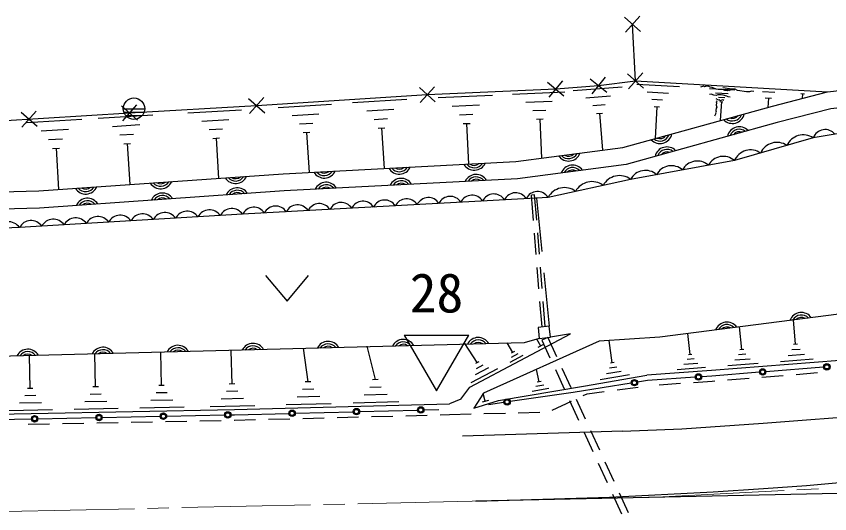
# Model space of a CAD drawing. Units: millimetres, scale not verified. Extents: x 40000 to 680000, y 20000 to 380000.
# Drawn here: x 92364 to 130273, y 292381 to 315566 of the extents above; entities that cross this region are included whole.
import ezdxf
from ezdxf.enums import TextEntityAlignment as Align

# ---------------------------------------------------------------- set-up
doc = ezdxf.new("R2010")
doc.units = ezdxf.units.MM
doc.header["$LTSCALE"] = 1000
doc.linetypes.add('CHAIN', pattern=[18.5, 12, -1.5, 3.5, -1.5])
for name, color, linetype, lineweight in [('M-BGD', 7, 'Continuous', 25), ('M-BMK', 2, 'CHAIN', 13), ('M-STR-STRC', 7, 'Continuous', 25)]:
    doc.layers.add(name, color=color, linetype=linetype, lineweight=lineweight)
doc.styles.add('ＭＳ ゴシック', font='')
doc.styles.get('ＭＳ ゴシック').set_extended_font_data('MS Gothic')

msp = doc.modelspace()

# ---------------------------------------------------------------- linework, layer by layer
at = {"layer": 'M-BGD'}
for p, q in [((120713, 315528), (121457, 314860)), ((120751, 314822), (121419, 315566)), ((120855, 312888), (121600, 312220)), ((120893, 312182), (121561, 312926)), ((117122, 312502), (117884, 311855)), ((117826, 312559), (117179, 311797)), ((119103, 312649), (119891, 312033)), ((119805, 312735), (119189, 311947)), ((121227, 312554), (130174, 312039)), ((121284, 312401), (123267, 312286)), ((111149, 312252), (111886, 311576)), ((111855, 312283), (111180, 311545)), ((115489, 311939), (117924, 312047)), ((118310, 312103), (120604, 312284)), ((121761, 312042), (122753, 311984)), ((124671, 312206), (125844, 312138)), ((124953, 311993), (125539, 311960)), ((127137, 312064), (127719, 312030)), ((103191, 311733), (103943, 311073)), ((103897, 311778), (103237, 311027)), ((108039, 311540), (110559, 311702)), ((112033, 311775), (114558, 311886)), ((116116, 311560), (117333, 311614)), ((118914, 311766), (120061, 311856)), ((121990, 311697), (122486, 311668)), ((125088, 311789), (125382, 311773)), ((127266, 311764), (127557, 311747)), ((127412, 311756), (127387, 311319)), ((128921, 311961), (129097, 311951)), ((129009, 311956), (128996, 311737)), ((97268, 311393), (98015, 310728)), ((97974, 311434), (97309, 310687)), ((97350, 311258), (98350, 311258)), ((104572, 311317), (107058, 311477)), ((108696, 311161), (109956, 311242)), ((112683, 311382), (113945, 311438)), ((119231, 311406), (119804, 311451)), ((122095, 311359), (122343, 311345)), ((122219, 311352), (122133, 309864)), ((125150, 311590), (125297, 311581)), ((125224, 311586), (125173, 310706)), ((92585, 311104), (93334, 310441)), ((93291, 311147), (92628, 310398)), ((96184, 310821), (98723, 310977)), ((97378, 311091), (98321, 311091)), ((98222, 310924), (97477, 310924)), ((100357, 311066), (102866, 311211)), ((105220, 310943), (106463, 311023)), ((113017, 310975), (113648, 311003)), ((116438, 311168), (117047, 311195)), ((119404, 311035), (119691, 311057)), ((119548, 311046), (119683, 309325)), ((92857, 310616), (95420, 310774)), ((96845, 310436), (98115, 310514)), ((101008, 310684), (102263, 310757)), ((105557, 310548), (106179, 310588)), ((109038, 310761), (109668, 310801)), ((113193, 310561), (113509, 310575)), ((113351, 310568), (113435, 308675)), ((116608, 310769), (116913, 310782)), ((116760, 310775), (116841, 308949)), ((93524, 310228), (94805, 310307)), ((101346, 310284), (101974, 310320)), ((105739, 310144), (106050, 310164)), ((105895, 310154), (106015, 308289)), ((109223, 310351), (109538, 310371)), ((109380, 310361), (109502, 308471)), ((93871, 309821), (94511, 309860)), ((97188, 310033), (97823, 310072)), ((101527, 309875), (101841, 309893)), ((101684, 309884), (101793, 308001)), ((94057, 309404), (94378, 309424)), ((94217, 309414), (94336, 307492)), ((97373, 309619), (97690, 309639)), ((97532, 309629), (97649, 307724)), ((116522, 307247), (116372, 307235)), ((116467, 306055), (116372, 307235)), ((116616, 306067), (116522, 307247)), ((116613, 307095), (116857, 304606)), ((116595, 304460), (116515, 305457)), ((116744, 304472), (116664, 305469)), ((116723, 302865), (116643, 303862)), ((116872, 302877), (116792, 303874)), ((103985, 303481), (104985, 302281)), ((104985, 302281), (105985, 303481)), ((116954, 303611), (117199, 301122)), ((116865, 301088), (116770, 302267)), ((117014, 301100), (116920, 302279)), ((128681, 300278), (128585, 301413)), ((126175, 300034), (126070, 301090)), ((110448, 300710), (113448, 300710)), ((123770, 299799), (123661, 300781)), ((116030, 300351), (73261, 299238)), ((113840, 299425), (113272, 300313)), ((115502, 299898), (115237, 300342)), ((116737, 300548), (116030, 300351)), ((116808, 300198), (116627, 300518)), ((116938, 300266), (116677, 300129)), ((117132, 300599), (116859, 300474)), ((116859, 300474), (117236, 299653)), ((117132, 300599), (117537, 299715)), ((120138, 299416), (119987, 300447)), ((128776, 300286), (128587, 300271)), ((99131, 298359), (99095, 299910)), ((102419, 298425), (102383, 299976)), ((105962, 298532), (105746, 300091)), ((109098, 298632), (108715, 300189)), ((115578, 299938), (115426, 299858)), ((126263, 300040), (126086, 300027)), ((128890, 300041), (128512, 300012)), ((93011, 298222), (92974, 299751)), ((96064, 298290), (96027, 299830)), ((115968, 299754), (115358, 299432)), ((115735, 299826), (115430, 299665)), ((123951, 299593), (123623, 299567)), ((123852, 299805), (123688, 299792)), ((126564, 299590), (125858, 299536)), ((126369, 299812), (126016, 299785)), ((129497, 299580), (127983, 299463)), ((129099, 299803), (128342, 299745)), ((114790, 299132), (113547, 298476)), ((114370, 299175), (113749, 298847)), ((113918, 299466), (113763, 299384)), ((114105, 299300), (113795, 299136)), ((116731, 298530), (116613, 299106)), ((117486, 299107), (117903, 298198)), ((117787, 299170), (118204, 298261)), ((120348, 299217), (120005, 299159)), ((120224, 299431), (120052, 299402)), ((124478, 299193), (123164, 299092)), ((124132, 299386), (123476, 299336)), ((126935, 299382), (125524, 299273)), ((120939, 298847), (119569, 298616)), ((120558, 299017), (119873, 298902)), ((128106, 298814), (127109, 298735)), ((129701, 298941), (128704, 298862)), ((99261, 298362), (99002, 298357)), ((102548, 298428), (102290, 298422)), ((106093, 298535), (105831, 298528)), ((109232, 298636), (108965, 298629)), ((116957, 298370), (116571, 298304)), ((116828, 298547), (116634, 298514)), ((123320, 298444), (122323, 298372)), ((124795, 298551), (123919, 298488)), ((124916, 298561), (124795, 298551)), ((126511, 298688), (125514, 298608)), ((93138, 298224), (92883, 298219)), ((96192, 298293), (95935, 298288)), ((99397, 298020), (98880, 298009)), ((102685, 298086), (102168, 298075)), ((106234, 298189), (105709, 298175)), ((109374, 298283), (108840, 298269)), ((114223, 297621), (114123, 297982)), ((117183, 298210), (116411, 298078)), ((118790, 297886), (118964, 297967)), ((118964, 297967), (119765, 298071)), ((120360, 298148), (121352, 298277)), ((93272, 297887), (92763, 297877)), ((96591, 297616), (95564, 297595)), ((96327, 297953), (95814, 297943)), ((99662, 297680), (98628, 297659)), ((102950, 297746), (101916, 297725)), ((106505, 297846), (105456, 297819)), ((110194, 297591), (108057, 297536)), ((109651, 297934), (108582, 297906)), ((113074, 297715), (112547, 297502)), ((114366, 297666), (114080, 297576)), ((117340, 297209), (118246, 297632)), ((118153, 297653), (118570, 296744)), ((118454, 297715), (118871, 296806)), ((94051, 297223), (92012, 297182)), ((93534, 297552), (92515, 297532)), ((97111, 297284), (95058, 297243)), ((100186, 297346), (98118, 297304)), ((103474, 297412), (101406, 297370)), ((107038, 297510), (104940, 297455)), ((105713, 296825), (106712, 296851)), ((107312, 296867), (108312, 296892)), ((108912, 296908), (109911, 296934)), ((110511, 296949), (111511, 296975)), ((112111, 296991), (112559, 297002)), ((112559, 297002), (113559, 297030)), ((114159, 297046), (115159, 297074)), ((115758, 297090), (116758, 297118)), ((92916, 296550), (93916, 296570)), ((94515, 296582), (95515, 296602)), ((96115, 296614), (97115, 296634)), ((97715, 296646), (98715, 296666)), ((99314, 296678), (100314, 296698)), ((100914, 296710), (101914, 296730)), ((102514, 296742), (102540, 296743)), ((102540, 296743), (103513, 296768)), ((104113, 296784), (105113, 296810)), ((118820, 296198), (119237, 295289)), ((119121, 296261), (119538, 295352)), ((119487, 294744), (119904, 293835)), ((119788, 294807), (120205, 293898)), ((120154, 293290), (120571, 292381)), ((120455, 293352), (120872, 292443))]:
    msp.add_line(p, q, dxfattribs=at)
for points in [[(71204, 306689), (71532, 308416), (73666, 308719), (79626, 309740), (83596, 310197), (97641, 311061), (103567, 311403), (111517, 311914), (117503, 312178), (119497, 312341), (121227, 312554), (121085, 315194)], [(70733, 304657), (80515, 306758), (85204, 307207), (93412, 307427), (104807, 308226), (115646, 308792), (120628, 309448), (127609, 311381), (130174, 312039), (133182, 312384), (137296, 312204), (145995, 311320), (155201, 310971), (164843, 310361)], [(125639, 312090), (125580, 312120), (125491, 312090), (125388, 312105), (125329, 312134), (125226, 312149), (125078, 312149), (124975, 312164), (124798, 312252), (124694, 312267), (124635, 312296), (124532, 312311), (124443, 312281), (124384, 312311), (124252, 312267)], [(126731, 312061), (126627, 312076), (126539, 312046), (126391, 312046), (125978, 312105), (125860, 312164), (125713, 312164), (125299, 312223)], [(125639, 311795), (125536, 311810), (125477, 311839), (125314, 311883), (125211, 311898), (125063, 311898), (124975, 311869), (124872, 311883), (124753, 311942), (124665, 311913)], [(125004, 311632), (124975, 311573), (124990, 311529), (124975, 311426), (125005, 311337), (124975, 311278), (124960, 311175), (124975, 311131), (124946, 311072), (124961, 311027), (124902, 310909)], [(125344, 311647), (125285, 311677), (125152, 311632), (125137, 311677), (125093, 311662), (124975, 311721)], [(164793, 309562), (155160, 310172), (145940, 310521), (137238, 311406), (133210, 311582), (130320, 311251), (127816, 310608), (120788, 308662), (115719, 307994), (104856, 307427), (93451, 306628), (85252, 306408), (80638, 305966), (70901, 303875)], [(175392, 310258), (171697, 310032), (171409, 310261), (168939, 309758), (166231, 308910), (163504, 308272), (148206, 309519), (138211, 310240), (134571, 310744), (129503, 309896), (125831, 308838), (120993, 307965), (117148, 307125)], [(117148, 307125), (102910, 306337), (92513, 305714), (82725, 305298), (73421, 303438), (70321, 302538)], [(166406, 305242), (142426, 303189), (122352, 300614)], [(166394, 301906), (162701, 301737), (157699, 301408), (149708, 300871), (142733, 300390), (130741, 299526), (124757, 299050), (121755, 298832)], [(110448, 300710), (111948, 298112), (113448, 300710)], [(113074, 297715), (113506, 298284), (118190, 300758), (117255, 300604)], [(122352, 300614), (119526, 300416), (114140, 298003), (113695, 297297), (114842, 297658), (118802, 298334), (121755, 298832)], [(72570, 296517), (76552, 296654), (83570, 296862), (102528, 297243), (112547, 297502)]]:
    msp.add_lwpolyline(points, dxfattribs=at)
msp.add_lwpolyline([(116737, 300548), (117255, 300604), (117199, 301122), (116681, 301066)], close=True, dxfattribs=at)
msp.add_circle((97850, 311258), 500, dxfattribs=at)
for centre, radius, start, end in [((125734, 311138), 567, 223.5528, 347.4078), ((125734, 311138), 453, 231.5122, 339.4485), ((125734, 311138), 340, 247.1376, 323.8231), ((126060, 309845), 567, 43.5528, 167.4078), ((126060, 309845), 453, 51.5122, 159.4485), ((126060, 309845), 340, 67.1376, 143.8231), ((130058, 309695), 590, 38.9327, 160.0562), ((122361, 310204), 567, 223.5528, 347.4078), ((122361, 310204), 453, 231.5122, 339.4485), ((122361, 310204), 340, 247.1376, 323.8231), ((129037, 309214), 826, 55.634, 156.5238), ((122687, 308911), 567, 43.5528, 167.4078), ((122687, 308911), 453, 51.5122, 159.4485), ((127813, 308862), 826, 55.634, 156.5238), ((118102, 309384), 567, 215.5705, 339.4255), ((118102, 309384), 453, 223.5299, 331.4661), ((118102, 309384), 340, 239.1552, 315.8407), ((122687, 308911), 340, 67.1376, 143.8231), ((125312, 308257), 780, 48.194, 152.2687), ((126589, 308509), 826, 55.634, 156.5238), ((113708, 308958), 567, 211.0606, 334.9156), ((113708, 308958), 453, 219.02, 326.9562), ((113708, 308958), 340, 234.6454, 311.3308), ((118288, 308064), 567, 35.5705, 159.4255), ((122892, 307820), 780, 48.194, 152.2687), ((124102, 308039), 780, 48.194, 152.2687), ((106717, 308593), 567, 211.0606, 334.9156), ((106717, 308593), 453, 219.02, 326.9562), ((106717, 308593), 340, 234.6454, 311.3308), ((110212, 308775), 567, 211.0606, 334.9156), ((110212, 308775), 453, 219.02, 326.9562), ((110212, 308775), 340, 234.6454, 311.3308), ((118288, 308064), 453, 43.5299, 151.4661), ((118288, 308064), 340, 59.1553, 135.8407), ((121683, 307602), 780, 48.194, 152.2687), ((99091, 308093), 567, 212.0826, 335.9376), ((99091, 308093), 453, 220.042, 327.9782), ((99091, 308093), 340, 235.6673, 312.3528), ((102582, 308337), 567, 212.0826, 335.9376), ((102582, 308337), 453, 220.042, 327.9782), ((102582, 308337), 340, 235.6673, 312.3528), ((106806, 307262), 567, 31.0606, 154.9156), ((110301, 307445), 567, 31.0606, 154.9156), ((110301, 307445), 453, 39.02, 146.9562), ((113796, 307627), 567, 31.0606, 154.9156), ((113796, 307627), 453, 39.02, 146.9562), ((113796, 307627), 340, 54.6454, 131.3308), ((119191, 306991), 867, 53.1673, 151.4782), ((120473, 307271), 867, 53.1673, 151.4782), ((95600, 307848), 567, 212.0826, 335.9376), ((95600, 307848), 453, 220.042, 327.9782), ((95600, 307848), 340, 235.6673, 312.3528), ((102664, 307006), 567, 32.0826, 155.9376), ((102664, 307006), 453, 40.042, 147.9782), ((106806, 307262), 453, 39.02, 146.9562), ((106806, 307262), 340, 54.6454, 131.3308), ((110301, 307445), 340, 54.6454, 131.3308), ((117910, 306711), 867, 53.1673, 151.4782), ((95681, 306517), 567, 32.0826, 155.9376), ((99172, 306762), 567, 32.0826, 155.9376), ((99172, 306762), 453, 40.042, 147.9782), ((99172, 306762), 340, 55.6673, 132.3528), ((102664, 307006), 340, 55.6673, 132.3528), ((111570, 306533), 582, 32.1666, 154.1679), ((112587, 306590), 582, 32.1666, 154.1679), ((113604, 306646), 582, 32.1666, 154.1679), ((114621, 306702), 582, 32.1666, 154.1679), ((115638, 306758), 582, 32.1666, 154.1679), ((116655, 306815), 582, 32.1666, 154.1679), ((95681, 306517), 453, 40.042, 147.9782), ((95681, 306517), 340, 55.6673, 132.3528), ((104451, 306139), 582, 32.1666, 154.1679), ((105468, 306196), 582, 32.1666, 154.1679), ((106485, 306252), 582, 32.1666, 154.1679), ((107502, 306308), 582, 32.1666, 154.1679), ((108519, 306364), 582, 32.1666, 154.1679), ((109536, 306421), 582, 32.1666, 154.1679), ((110553, 306477), 582, 32.1666, 154.1679), ((98249, 305755), 602, 33.5389, 153.3171), ((99289, 305817), 602, 33.5389, 153.3171), ((100328, 305880), 602, 33.5389, 153.3171), ((101368, 305942), 602, 33.5389, 153.3171), ((102408, 306004), 602, 33.5389, 153.3171), ((103434, 306083), 582, 32.1666, 154.1679), ((91983, 305348), 644, 34.7085, 150.1624), ((93051, 305444), 602, 33.5389, 153.3171), ((94090, 305506), 602, 33.5389, 153.3171), ((95130, 305568), 602, 33.5389, 153.3171), ((96170, 305631), 602, 33.5389, 153.3171), ((97209, 305693), 602, 33.5389, 153.3171), ((128951, 301191), 567, 35.3822, 159.2372), ((128951, 301191), 453, 43.3416, 151.2778), ((128951, 301191), 340, 58.9669, 135.6524), ((125480, 300746), 567, 35.3822, 159.2372), ((125480, 300746), 453, 43.3416, 151.2778), ((125480, 300746), 340, 58.9669, 135.6524), ((103399, 299755), 567, 29.5636, 153.4187), ((106898, 299846), 567, 29.5636, 153.4187), ((106898, 299846), 453, 37.523, 145.4593), ((110397, 299937), 567, 29.5636, 153.4187), ((110397, 299937), 453, 37.523, 145.4593), ((110397, 299937), 340, 53.1484, 129.8339), ((113896, 300029), 567, 29.5636, 153.4187), ((113896, 300029), 453, 37.523, 145.4593), ((113896, 300029), 340, 53.1484, 129.8339), ((92903, 299482), 567, 29.5636, 153.4187), ((92903, 299482), 453, 37.523, 145.4593), ((96402, 299573), 567, 29.5636, 153.4187), ((96402, 299573), 453, 37.523, 145.4593), ((96402, 299573), 340, 53.1484, 129.8339), ((99900, 299664), 567, 29.5636, 153.4187), ((99900, 299664), 453, 37.523, 145.4593), ((99900, 299664), 340, 53.1484, 129.8339), ((103399, 299755), 453, 37.523, 145.4593), ((103399, 299755), 340, 53.1484, 129.8339), ((106898, 299846), 340, 53.1484, 129.8339), ((92903, 299482), 340, 53.1484, 129.8339)]:
    msp.add_arc(centre, radius, start, end, dxfattribs=at)
at = {"layer": 'M-BMK'}
for p, q in [((122503, 293161), (128146, 293457)), ((128746, 293489), (129744, 293541)), ((116472, 293027), (122503, 293161)), ((100076, 292664), (106075, 292797)), ((106675, 292810), (107674, 292832)), ((108274, 292846), (114273, 292978)), ((114873, 292992), (115872, 293014)), ((91878, 292483), (97877, 292616)), ((98477, 292629), (99476, 292651))]:
    msp.add_line(p, q, dxfattribs=at)
at = {"layer": 'M-STR-STRC'}
for p, q in [((129989, 299215), (127297, 299001)), ((124007, 298745), (121773, 298583)), ((124776, 298800), (124306, 298766)), ((126998, 298977), (124776, 298800)), ((121022, 298464), (118318, 298038)), ((121773, 298583), (121319, 298511)), ((118318, 298038), (115387, 297612)), ((108367, 297144), (111066, 297214)), ((111366, 297222), (112053, 297239)), ((115090, 297568), (114372, 297464)), ((93371, 296809), (96070, 296863)), ((96370, 296869), (99070, 296923)), ((99370, 296929), (102069, 296984)), ((102369, 296990), (102534, 296993)), ((102534, 296993), (105068, 297059)), ((105368, 297066), (108067, 297136)), ((90372, 296749), (93071, 296803)), ((120619, 296226), (113156, 295990))]:
    msp.add_line(p, q, dxfattribs=at)
for points in [[(120619, 296226), (123384, 296344), (127171, 296603), (132433, 297002), (141535, 297785), (150614, 298557), (160586, 299398), (165411, 299785), (167825, 299954), (170636, 300107), (172986, 300241), (173995, 300382), (174978, 300697), (175910, 301196), (176683, 301966), (177248, 302816), (177696, 303936), (177957, 305047), (178110, 306293), (178167, 307658)], [(170293, 294156), (113778, 292974), (120008, 293154), (124846, 293403), (127181, 293551), (129196, 293701), (131414, 293896), (162829, 296545)]]:
    msp.add_lwpolyline(points, dxfattribs=at)
for centre, radius in [((127148, 298989), 150), ((127148, 298989), 120), ((130138, 299227), 150), ((130138, 299227), 120), ((130138, 299227), 100), ((130138, 299227), 100), ((130138, 299227), 100), ((130138, 299227), 100), ((124157, 298756), 150), ((124157, 298756), 120), ((124157, 298756), 100), ((124157, 298756), 100), ((124157, 298756), 100), ((124157, 298756), 100), ((127148, 298989), 100), ((127148, 298989), 100), ((127148, 298989), 100), ((127148, 298989), 100), ((121170, 298488), 150), ((121170, 298488), 120), ((121170, 298488), 100), ((121170, 298488), 100), ((121170, 298488), 100), ((121170, 298488), 100), ((115238, 297590), 150), ((115238, 297590), 120), ((115238, 297590), 100), ((115238, 297590), 100), ((115238, 297590), 100), ((115238, 297590), 100), ((105218, 297062), 150), ((108217, 297140), 150), ((108217, 297140), 120), ((108217, 297140), 100), ((108217, 297140), 100), ((108217, 297140), 100), ((108217, 297140), 100), ((111216, 297218), 150), ((111216, 297218), 120), ((111216, 297218), 100), ((111216, 297218), 100), ((111216, 297218), 100), ((111216, 297218), 100), ((93221, 296806), 150), ((93221, 296806), 120), ((93221, 296806), 100), ((93221, 296806), 100), ((93221, 296806), 100), ((93221, 296806), 100), ((96220, 296866), 150), ((96220, 296866), 120), ((96220, 296866), 100), ((96220, 296866), 100), ((96220, 296866), 100), ((96220, 296866), 100), ((99220, 296926), 150), ((99220, 296926), 120), ((99220, 296926), 100), ((99220, 296926), 100), ((99220, 296926), 100), ((99220, 296926), 100), ((102219, 296987), 150), ((102219, 296987), 120), ((102219, 296987), 100), ((102219, 296987), 100), ((102219, 296987), 100), ((102219, 296987), 100), ((105218, 297062), 120), ((105218, 297062), 100), ((105218, 297062), 100), ((105218, 297062), 100), ((105218, 297062), 100)]:
    msp.add_circle(centre, radius, dxfattribs=at)

# ---------------------------------------------------------------- texts
at = {"layer": 'M-BGD', "style": 'ＭＳ ゴシック'}
msp.add_text('28', height=1833, dxfattribs=at).set_placement((111948, 301210), align=Align.BOTTOM_CENTER)

doc.saveas('drawing.dxf')
